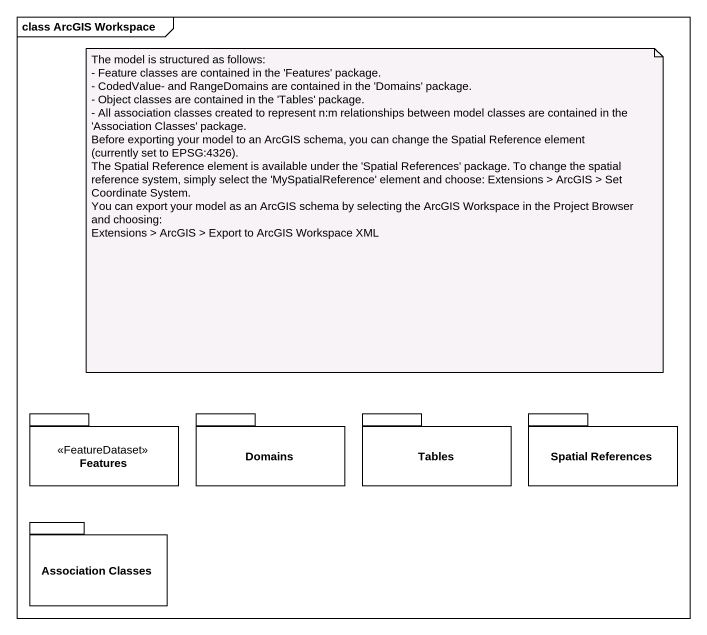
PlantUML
@startuml
mainframe class ArcGIS Workspace
package Features <<FeatureDataset>> {
}
package Domains {
}
package Tables {
}
package "Spatial References" as Spatial_References {
}
package "Association Classes" as Association_Classes {
}
note as N1
  The model is structured as follows:
  - Feature classes are contained in the 'Features' package.
  - CodedValue- and RangeDomains are contained in the 'Domains' package.
  - Object classes are contained in the 'Tables' package.
  - All association classes created to represent n:m relationships between model classes are contained in the 'Association Classes' package.
  Before exporting your model to an ArcGIS schema, you can change the Spatial Reference element (currently set to EPSG:4326).
  The Spatial Reference element is available under the 'Spatial References' package. To change the spatial reference system, simply select the 'MySpatialReference' element and choose: Extensions > ArcGIS > Set Coordinate System.
  You can export your model as an ArcGIS schema by selecting the ArcGIS Workspace in the Project Browser and choosing:
  Extensions > ArcGIS > Export to ArcGIS Workspace XML
end note
@enduml
